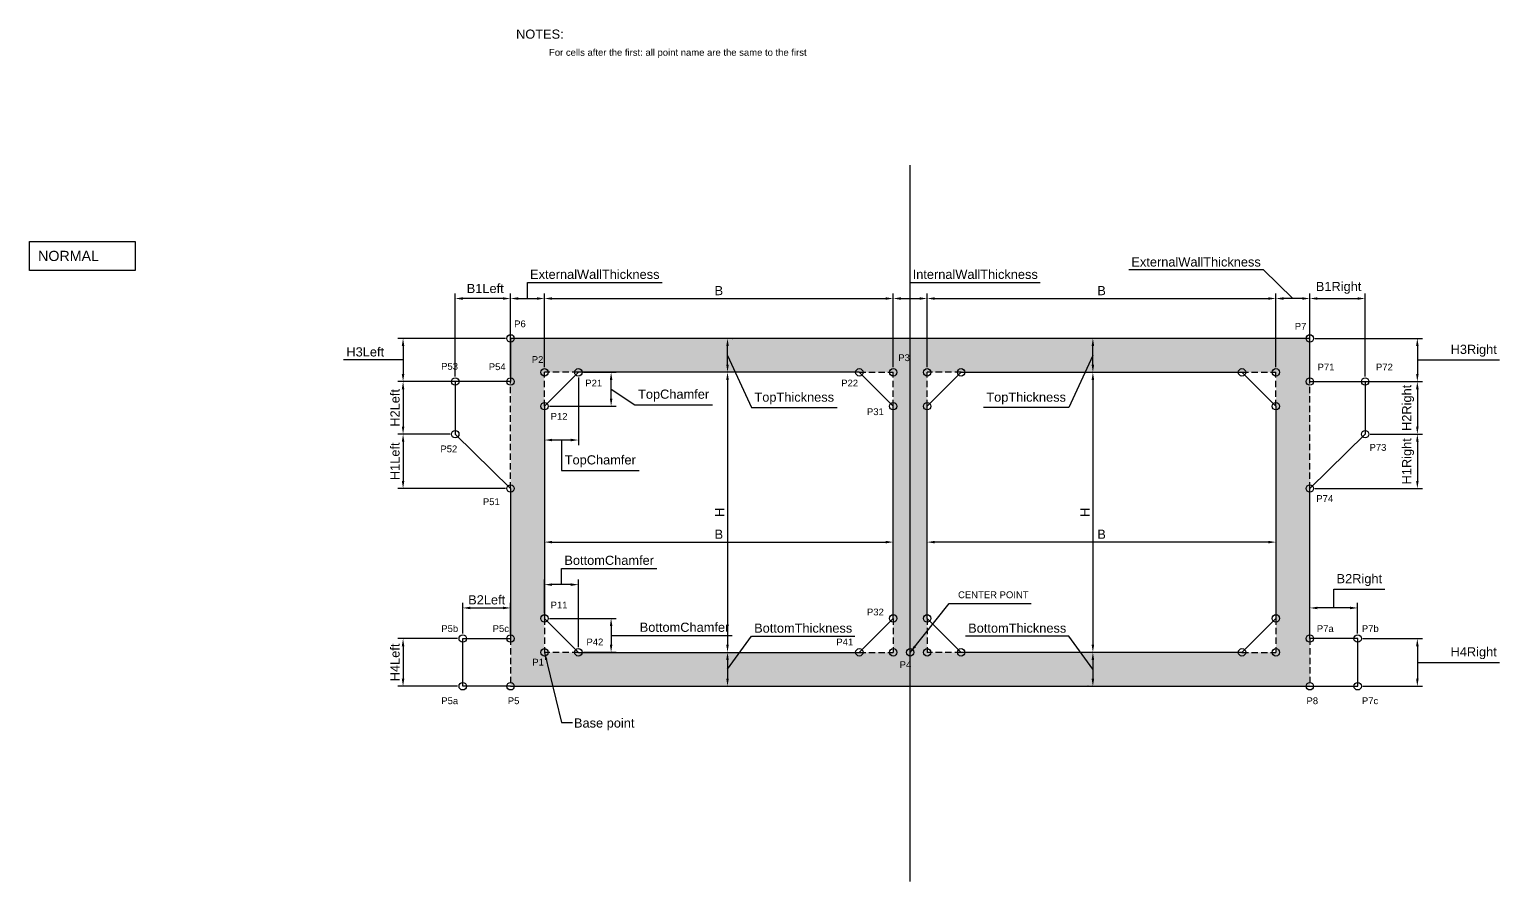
# Paper-space layout 'Layout1' of a CAD drawing. Header units: millimetres. Extents: x -993 to 8590, y -6923 to -202.
# Drawn here: x -993 to 3341, y -2714 to -202 of the extents above; entities that cross this region are included whole.
import ezdxf

# ---------------------------------------------------------------- set-up
doc = ezdxf.new("R2010")
doc.units = ezdxf.units.MM
doc.header["$LTSCALE"] = 150
doc.linetypes.add('HIDDEN2', pattern=[0.1875, 0.125, -0.0625])
doc.layers.get('DEFPOINTS').update_dxf_attribs({"color": 251})
for name, color, linetype in [('1', 1, 'Continuous'), ('2', 2, 'Continuous'), ('5', 5, 'Continuous'), ('6', 6, 'Continuous'), ('dim', 7, 'Continuous'), ('Hatch', 251, 'Continuous')]:
    doc.layers.add(name, color=color, linetype=linetype)
doc.styles.add('thuong', font='Vnarial.ttf')
doc.dimstyles.new('D15', dxfattribs={"dimscale": 15, "dimtxt": 1.8, "dimasz": 1.5, "dimexe": 1, "dimexo": 1, "dimgap": 0.65, "dimtad": 1, "dimtoh": 1, "dimdec": 4, "dimzin": 12, "dimdsep": 46, "dimtxsty": 'thuong', "dimcen": 0.5, "dimclrd": 251, "dimclre": 251, "dimclrt": 4, "dimaunit": 1, "dimadec": 0, "dimazin": 3, "dimtfac": 1, "dimtdec": 4, "dimtofl": 0, "dimtmove": 1, "dimatfit": 3, "dimfxl": 1, "dimtolj": 1, "dimtzin": 12, "dimarcsym": 2})

# ---------------------------------------------------------------- blocks, each defined once
blk = doc.blocks.new('*D18')
at = {"layer": 'DEFPOINTS', "color": 0}
for p in [(1064.7, -1212.9), (1064.7, -2038.1), (1064.7, -2038.1)]:
    blk.add_point(p, dxfattribs=at)
at = {"layer": 'dim', "color": 251, "lineweight": -2}
blk.add_line((1064.7, -1235.4), (1064.7, -2015.6), dxfattribs=at)
at = {"layer": 'dim', "color": 251}
for points in [[(1060.9, -1235.4), (1068.4, -1235.4), (1064.7, -1212.9)], [(1060.9, -2015.6), (1068.4, -2015.6), (1064.7, -2038.1)]]:
    blk.add_solid(points, dxfattribs=at)
at = {"layer": 'dim', "color": 4, "insert": (1041.4, -1625.5), "char_height": 27, "attachment_point": 5, "rotation": 90, "style": 'thuong'}
blk.add_mtext('\\A1;H', dxfattribs=at)
blk = doc.blocks.new('*D19')
at = {"layer": 'DEFPOINTS', "color": 0}
for p in [(525.1, -1713.3), (1553.2, -1713.3), (1553.2, -1713.3)]:
    blk.add_point(p, dxfattribs=at)
at = {"layer": 'dim', "color": 251, "lineweight": -2}
blk.add_line((547.6, -1713.3), (1530.7, -1713.3), dxfattribs=at)
at = {"layer": 'dim', "color": 251}
for points in [[(547.6, -1709.6), (547.6, -1717.1), (525.1, -1713.3)], [(1530.7, -1709.6), (1530.7, -1717.1), (1553.2, -1713.3)]]:
    blk.add_solid(points, dxfattribs=at)
at = {"layer": 'dim', "color": 4, "insert": (1039.1, -1690.1), "char_height": 27, "attachment_point": 5, "style": 'thuong'}
blk.add_mtext('\\A1;B', dxfattribs=at)
blk = doc.blocks.new('*D20')
at = {"layer": 'DEFPOINTS', "color": 0}
for p in [(425.1, -1112.9), (108.2, -1240.2), (425.1, -1240.2)]:
    blk.add_point(p, dxfattribs=at)
at = {"layer": 'dim', "color": 251, "lineweight": -2}
for p, q in [((410.1, -1112.9), (93.2, -1112.9)), ((108.2, -1135.4), (108.2, -1217.7)), ((60.4, -1176.6), (-67, -1176.6)), ((108.2, -1176.6), (60.4, -1176.6)), ((410.1, -1240.2), (93.2, -1240.2))]:
    blk.add_line(p, q, dxfattribs=at)
at = {"layer": 'dim', "color": 251}
for points in [[(104.4, -1135.4), (111.9, -1135.4), (108.2, -1112.9)], [(104.4, -1217.7), (111.9, -1217.7), (108.2, -1240.2)]]:
    blk.add_solid(points, dxfattribs=at)
at = {"layer": 'dim', "color": 4, "insert": (-3.3, -1152.9), "char_height": 27, "attachment_point": 5, "style": 'thuong'}
blk.add_mtext('\\A1;H3Left', dxfattribs=at)
blk = doc.blocks.new('*D21')
at = {"layer": 'DEFPOINTS', "color": 0}
for p in [(425.1, -1240.2), (108.2, -1395.2), (262, -1395.2)]:
    blk.add_point(p, dxfattribs=at)
at = {"layer": 'dim', "color": 251, "lineweight": -2}
for p, q in [((410.1, -1240.2), (93.2, -1240.2)), ((108.2, -1262.7), (108.2, -1372.7)), ((247, -1395.2), (93.2, -1395.2))]:
    blk.add_line(p, q, dxfattribs=at)
at = {"layer": 'dim', "color": 251}
for points in [[(104.4, -1262.7), (111.9, -1262.7), (108.2, -1240.2)], [(104.4, -1372.7), (111.9, -1372.7), (108.2, -1395.2)]]:
    blk.add_solid(points, dxfattribs=at)
at = {"layer": 'dim', "color": 4, "insert": (84.5, -1317.7), "char_height": 27, "attachment_point": 5, "rotation": 90, "style": 'thuong'}
blk.add_mtext('\\A1;H2Left', dxfattribs=at)
blk = doc.blocks.new('*D22')
at = {"layer": 'DEFPOINTS', "color": 0}
for p in [(262, -1395.2), (108.2, -1555.3), (425.1, -1555.3)]:
    blk.add_point(p, dxfattribs=at)
at = {"layer": 'dim', "color": 251, "lineweight": -2}
for p, q in [((247, -1395.2), (93.2, -1395.2)), ((108.2, -1417.7), (108.2, -1532.8)), ((410.1, -1555.3), (93.2, -1555.3))]:
    blk.add_line(p, q, dxfattribs=at)
at = {"layer": 'dim', "color": 251}
for points in [[(104.4, -1417.7), (111.9, -1417.7), (108.2, -1395.2)], [(104.4, -1532.8), (111.9, -1532.8), (108.2, -1555.3)]]:
    blk.add_solid(points, dxfattribs=at)
at = {"layer": 'dim', "color": 4, "insert": (84.5, -1475.2), "char_height": 27, "attachment_point": 5, "rotation": 90, "style": 'thuong'}
blk.add_mtext('\\A1;H1Left', dxfattribs=at)
blk = doc.blocks.new('*D23')
at = {"layer": 'DEFPOINTS', "color": 0}
for p in [(625.1, -1212.9), (525.1, -1312.9), (525.1, -1412.5)]:
    blk.add_point(p, dxfattribs=at)
at = {"layer": 'dim', "color": 251, "lineweight": -2}
for p, q in [((625.1, -1227.9), (625.1, -1427.5)), ((525.1, -1327.9), (525.1, -1427.5)), ((602.6, -1412.5), (547.6, -1412.5)), ((575.1, -1412.5), (575.1, -1502.3)), ((575.1, -1502.3), (803.8, -1502.3))]:
    blk.add_line(p, q, dxfattribs=at)
at = {"layer": 'dim', "color": 251}
for points in [[(547.6, -1408.7), (547.6, -1416.2), (525.1, -1412.5)], [(602.6, -1408.7), (602.6, -1416.2), (625.1, -1412.5)]]:
    blk.add_solid(points, dxfattribs=at)
at = {"layer": 'dim', "color": 4, "insert": (689.5, -1475), "char_height": 27, "attachment_point": 5, "style": 'thuong'}
blk.add_mtext('\\A1;TopChamfer', dxfattribs=at)
blk = doc.blocks.new('*D17')
at = {"layer": 'DEFPOINTS', "color": 0}
for p in [(625.1, -1212.9), (721.5, -1212.9), (525.1, -1312.9)]:
    blk.add_point(p, dxfattribs=at)
at = {"layer": 'dim', "color": 251, "lineweight": -2}
for p, q in [((640.1, -1212.9), (736.5, -1212.9)), ((721.5, -1290.4), (721.5, -1235.4)), ((721.5, -1262.9), (791.3, -1308.6)), ((540.1, -1312.9), (736.5, -1312.9)), ((791.3, -1308.6), (1020.1, -1308.6))]:
    blk.add_line(p, q, dxfattribs=at)
at = {"layer": 'dim', "color": 251}
for points in [[(717.8, -1235.4), (725.3, -1235.4), (721.5, -1212.9)], [(717.8, -1290.4), (725.3, -1290.4), (721.5, -1312.9)]]:
    blk.add_solid(points, dxfattribs=at)
at = {"layer": 'dim', "color": 4, "insert": (905.7, -1281.4), "char_height": 27, "attachment_point": 5, "style": 'thuong'}
blk.add_mtext('\\A1;TopChamfer', dxfattribs=at)
blk = doc.blocks.new('*D5')
at = {"layer": 'DEFPOINTS', "color": 0}
for p in [(2781.3, -1112.9), (2781.3, -1240.2), (3098.2, -1240.2)]:
    blk.add_point(p, dxfattribs=at)
at = {"layer": 'dim', "color": 251, "lineweight": -2}
for p, q in [((2796.3, -1112.9), (3113.2, -1112.9)), ((3098.2, -1135.4), (3098.2, -1217.7)), ((3098.2, -1176.6), (3188.2, -1176.6)), ((3188.2, -1176.6), (3340.7, -1176.6)), ((2796.3, -1240.2), (3113.2, -1240.2))]:
    blk.add_line(p, q, dxfattribs=at)
at = {"layer": 'dim', "color": 251}
for points in [[(3094.5, -1135.4), (3102, -1135.4), (3098.2, -1112.9)], [(3094.5, -1217.7), (3102, -1217.7), (3098.2, -1240.2)]]:
    blk.add_solid(points, dxfattribs=at)
at = {"layer": 'dim', "color": 4, "insert": (3264.4, -1149.3), "char_height": 27, "attachment_point": 5, "style": 'thuong'}
blk.add_mtext('\\A1;H3Right', dxfattribs=at)
blk = doc.blocks.new('*D6')
at = {"layer": 'DEFPOINTS', "color": 0}
for p in [(2781.3, -1240.2), (2944.4, -1395.2), (3098.2, -1395.2)]:
    blk.add_point(p, dxfattribs=at)
at = {"layer": 'dim', "color": 251, "lineweight": -2}
for p, q in [((2796.3, -1240.2), (3113.2, -1240.2)), ((3098.2, -1262.7), (3098.2, -1372.7)), ((2959.4, -1395.2), (3113.2, -1395.2))]:
    blk.add_line(p, q, dxfattribs=at)
at = {"layer": 'dim', "color": 251}
for points in [[(3094.5, -1262.7), (3102, -1262.7), (3098.2, -1240.2)], [(3094.5, -1372.7), (3102, -1372.7), (3098.2, -1395.2)]]:
    blk.add_solid(points, dxfattribs=at)
at = {"layer": 'dim', "color": 4, "insert": (3070.9, -1317.7), "char_height": 27, "attachment_point": 5, "rotation": 90, "style": 'thuong'}
blk.add_mtext('\\A1;H2Right', dxfattribs=at)
blk = doc.blocks.new('*D7')
at = {"layer": 'DEFPOINTS', "color": 0}
for p in [(2944.4, -1395.2), (2781.3, -1555.3), (3098.2, -1555.3)]:
    blk.add_point(p, dxfattribs=at)
at = {"layer": 'dim', "color": 251, "lineweight": -2}
for p, q in [((2959.4, -1395.2), (3113.2, -1395.2)), ((3098.2, -1417.7), (3098.2, -1532.8)), ((2796.3, -1555.3), (3113.2, -1555.3))]:
    blk.add_line(p, q, dxfattribs=at)
at = {"layer": 'dim', "color": 251}
for points in [[(3094.5, -1417.7), (3102, -1417.7), (3098.2, -1395.2)], [(3094.5, -1532.8), (3102, -1532.8), (3098.2, -1555.3)]]:
    blk.add_solid(points, dxfattribs=at)
at = {"layer": 'dim', "color": 4, "insert": (3070.9, -1475.2), "char_height": 27, "attachment_point": 5, "rotation": 90, "style": 'thuong'}
blk.add_mtext('\\A1;H1Right', dxfattribs=at)
blk = doc.blocks.new('*D8')
at = {"layer": 'DEFPOINTS', "color": 0}
for p in [(525.1, -1838.6), (525.1, -1938.1), (625.1, -2038.1)]:
    blk.add_point(p, dxfattribs=at)
at = {"layer": 'dim', "color": 251, "lineweight": -2}
for p, q in [((575.1, -1838.6), (575.1, -1790.8)), ((575.1, -1790.8), (856.5, -1790.8)), ((525.1, -1923.1), (525.1, -1823.6)), ((602.6, -1838.6), (547.6, -1838.6)), ((625.1, -2023.1), (625.1, -1823.6))]:
    blk.add_line(p, q, dxfattribs=at)
at = {"layer": 'dim', "color": 251}
for points in [[(547.6, -1834.9), (547.6, -1842.4), (525.1, -1838.6)], [(602.6, -1834.9), (602.6, -1842.4), (625.1, -1838.6)]]:
    blk.add_solid(points, dxfattribs=at)
at = {"layer": 'dim', "color": 4, "insert": (715.8, -1767.1), "char_height": 27, "attachment_point": 5, "style": 'thuong'}
blk.add_mtext('\\A1;BottomChamfer', dxfattribs=at)
blk = doc.blocks.new('*D9')
at = {"layer": 'DEFPOINTS', "color": 0}
for p in [(525.1, -1938.1), (625.1, -2038.1), (721.5, -2038.1)]:
    blk.add_point(p, dxfattribs=at)
at = {"layer": 'dim', "color": 251, "lineweight": -2}
for p, q in [((540.1, -1938.1), (736.5, -1938.1)), ((721.5, -1960.6), (721.5, -2015.6)), ((721.5, -1988.1), (797.2, -1988.1)), ((797.2, -1988.1), (1078.6, -1988.1)), ((640.1, -2038.1), (736.5, -2038.1))]:
    blk.add_line(p, q, dxfattribs=at)
at = {"layer": 'dim', "color": 251}
for points in [[(717.8, -1960.6), (725.3, -1960.6), (721.5, -1938.1)], [(717.8, -2015.6), (725.3, -2015.6), (721.5, -2038.1)]]:
    blk.add_solid(points, dxfattribs=at)
at = {"layer": 'dim', "color": 4, "insert": (937.9, -1964.4), "char_height": 27, "attachment_point": 5, "style": 'thuong'}
blk.add_mtext('\\A1;BottomChamfer', dxfattribs=at)
blk = doc.blocks.new('*D10')
at = {"layer": 'DEFPOINTS', "color": 0}
for p in [(284, -1997.6), (108.2, -2138.1), (284, -2138.1)]:
    blk.add_point(p, dxfattribs=at)
at = {"layer": 'dim', "color": 251, "lineweight": -2}
for p, q in [((269, -1997.6), (93.2, -1997.6)), ((108.2, -2020.1), (108.2, -2115.6)), ((269, -2138.1), (93.2, -2138.1))]:
    blk.add_line(p, q, dxfattribs=at)
at = {"layer": 'dim', "color": 251}
for points in [[(104.4, -2020.1), (111.9, -2020.1), (108.2, -1997.6)], [(104.4, -2115.6), (111.9, -2115.6), (108.2, -2138.1)]]:
    blk.add_solid(points, dxfattribs=at)
at = {"layer": 'dim', "color": 4, "insert": (84.5, -2067.9), "char_height": 27, "attachment_point": 5, "rotation": 90, "style": 'thuong'}
blk.add_mtext('\\A1;H4Left', dxfattribs=at)
blk = doc.blocks.new('*D1')
at = {"layer": 'DEFPOINTS', "color": 0}
for p in [(1653.2, -1713.3), (1653.2, -1713.3), (2681.3, -1713.3)]:
    blk.add_point(p, dxfattribs=at)
at = {"layer": 'dim', "color": 251, "lineweight": -2}
blk.add_line((2658.8, -1713.3), (1675.7, -1713.3), dxfattribs=at)
at = {"layer": 'dim', "color": 251}
for points in [[(1675.7, -1709.6), (1675.7, -1717.1), (1653.2, -1713.3)], [(2658.8, -1709.6), (2658.8, -1717.1), (2681.3, -1713.3)]]:
    blk.add_solid(points, dxfattribs=at)
at = {"layer": 'dim', "color": 4, "insert": (2167.3, -1690.1), "char_height": 27, "attachment_point": 5, "style": 'thuong'}
blk.add_mtext('\\A1;B', dxfattribs=at)
blk = doc.blocks.new('*D11')
at = {"layer": 'DEFPOINTS', "color": 0}
for p in [(425.1, -1907.3), (284, -1997.6), (425.1, -1997.6)]:
    blk.add_point(p, dxfattribs=at)
at = {"layer": 'dim', "color": 251, "lineweight": -2}
for p, q in [((284, -1982.6), (284, -1892.3)), ((425.1, -1982.6), (425.1, -1892.3)), ((306.5, -1907.3), (402.6, -1907.3))]:
    blk.add_line(p, q, dxfattribs=at)
at = {"layer": 'dim', "color": 251}
for points in [[(306.5, -1903.6), (306.5, -1911.1), (284, -1907.3)], [(402.6, -1903.6), (402.6, -1911.1), (425.1, -1907.3)]]:
    blk.add_solid(points, dxfattribs=at)
at = {"layer": 'dim', "color": 4, "insert": (354.6, -1883.6), "char_height": 27, "attachment_point": 5, "style": 'thuong'}
blk.add_mtext('\\A1;B2Left', dxfattribs=at)
blk = doc.blocks.new('*D12')
at = {"layer": 'DEFPOINTS', "color": 0}
for p in [(262, -995.5), (262, -1240.2), (425.1, -1240.2)]:
    blk.add_point(p, dxfattribs=at)
at = {"layer": 'dim', "color": 251, "lineweight": -2}
for p, q in [((262, -1225.2), (262, -980.5)), ((402.6, -995.5), (284.5, -995.5)), ((425.1, -1225.2), (425.1, -980.5))]:
    blk.add_line(p, q, dxfattribs=at)
at = {"layer": 'dim', "color": 251}
for points in [[(284.5, -991.7), (284.5, -999.2), (262, -995.5)], [(402.6, -991.7), (402.6, -999.2), (425.1, -995.5)]]:
    blk.add_solid(points, dxfattribs=at)
at = {"layer": 'dim', "color": 4, "insert": (350.4, -966), "char_height": 27, "attachment_point": 5, "style": 'thuong'}
blk.add_mtext('\\A1;B1Left', dxfattribs=at)
blk = doc.blocks.new('*D2')
at = {"layer": 'DEFPOINTS', "color": 0}
for p in [(2781.3, -1907.3), (2781.3, -1997.6), (2922.3, -1997.6)]:
    blk.add_point(p, dxfattribs=at)
at = {"layer": 'dim', "color": 251, "lineweight": -2}
for p, q in [((2851.8, -1907.3), (2851.8, -1852.4)), ((2851.8, -1852.4), (3002.5, -1852.4)), ((2781.3, -1982.6), (2781.3, -1892.3)), ((2922.3, -1982.6), (2922.3, -1892.3)), ((2899.8, -1907.3), (2803.8, -1907.3))]:
    blk.add_line(p, q, dxfattribs=at)
at = {"layer": 'dim', "color": 251}
for points in [[(2803.8, -1903.6), (2803.8, -1911.1), (2781.3, -1907.3)], [(2899.8, -1903.6), (2899.8, -1911.1), (2922.3, -1907.3)]]:
    blk.add_solid(points, dxfattribs=at)
at = {"layer": 'dim', "color": 4, "insert": (2927.2, -1825.1), "char_height": 27, "attachment_point": 5, "style": 'thuong'}
blk.add_mtext('\\A1;B2Right', dxfattribs=at)
blk = doc.blocks.new('*D3')
at = {"layer": 'DEFPOINTS', "color": 0}
for p in [(2944.4, -995.5), (2781.3, -1240.2), (2944.4, -1240.2)]:
    blk.add_point(p, dxfattribs=at)
at = {"layer": 'dim', "color": 251, "lineweight": -2}
for p, q in [((2781.3, -1225.2), (2781.3, -980.5)), ((2803.8, -995.5), (2921.9, -995.5)), ((2944.4, -1225.2), (2944.4, -980.5))]:
    blk.add_line(p, q, dxfattribs=at)
at = {"layer": 'dim', "color": 251}
for points in [[(2803.8, -991.7), (2803.8, -999.2), (2781.3, -995.5)], [(2921.9, -991.7), (2921.9, -999.2), (2944.4, -995.5)]]:
    blk.add_solid(points, dxfattribs=at)
at = {"layer": 'dim', "color": 4, "insert": (2866.1, -964), "char_height": 27, "attachment_point": 5, "style": 'thuong'}
blk.add_mtext('\\A1;B1Right', dxfattribs=at)
blk = doc.blocks.new('*D13')
at = {"layer": 'DEFPOINTS', "color": 0}
for p in [(525.1, -995.5), (525.1, -1212.9), (425.1, -1240.2)]:
    blk.add_point(p, dxfattribs=at)
at = {"layer": 'dim', "color": 251, "lineweight": -2}
for p, q in [((475.1, -995.5), (475.1, -948)), ((475.1, -948), (871.7, -948)), ((425.1, -1225.2), (425.1, -980.5)), ((447.6, -995.5), (502.6, -995.5)), ((525.1, -1197.9), (525.1, -980.5))]:
    blk.add_line(p, q, dxfattribs=at)
at = {"layer": 'dim', "color": 251}
for points in [[(447.6, -991.7), (447.6, -999.2), (425.1, -995.5)], [(502.6, -991.7), (502.6, -999.2), (525.1, -995.5)]]:
    blk.add_solid(points, dxfattribs=at)
at = {"layer": 'dim', "color": 4, "insert": (673.4, -924.4), "char_height": 27, "attachment_point": 5, "style": 'thuong'}
blk.add_mtext('\\A1;ExternalWallThickness', dxfattribs=at)
blk = doc.blocks.new('*D14')
at = {"layer": 'DEFPOINTS', "color": 0}
for p in [(1553.2, -995.5), (525.1, -1212.9), (1553.2, -1212.9)]:
    blk.add_point(p, dxfattribs=at)
at = {"layer": 'dim', "color": 251, "lineweight": -2}
for p, q in [((525.1, -1197.9), (525.1, -980.5)), ((547.6, -995.5), (1530.7, -995.5)), ((1553.2, -1197.9), (1553.2, -980.5))]:
    blk.add_line(p, q, dxfattribs=at)
at = {"layer": 'dim', "color": 251}
for points in [[(547.6, -991.7), (547.6, -999.2), (525.1, -995.5)], [(1530.7, -991.7), (1530.7, -999.2), (1553.2, -995.5)]]:
    blk.add_solid(points, dxfattribs=at)
at = {"layer": 'dim', "color": 4, "insert": (1039.1, -972.2), "char_height": 27, "attachment_point": 5, "style": 'thuong'}
blk.add_mtext('\\A1;B', dxfattribs=at)
blk = doc.blocks.new('*D15')
at = {"layer": 'DEFPOINTS', "color": 0}
for p in [(1653.2, -995.5), (1553.2, -1212.9), (1653.2, -1212.9)]:
    blk.add_point(p, dxfattribs=at)
at = {"layer": 'dim', "color": 251, "lineweight": -2}
for p, q in [((1603.2, -995.5), (1603.2, -948)), ((1603.2, -948), (1986.7, -948)), ((1553.2, -1197.9), (1553.2, -980.5)), ((1575.7, -995.5), (1630.7, -995.5)), ((1653.2, -1197.9), (1653.2, -980.5))]:
    blk.add_line(p, q, dxfattribs=at)
at = {"layer": 'dim', "color": 251}
for points in [[(1575.7, -991.7), (1575.7, -999.2), (1553.2, -995.5)], [(1630.7, -991.7), (1630.7, -999.2), (1653.2, -995.5)]]:
    blk.add_solid(points, dxfattribs=at)
at = {"layer": 'dim', "color": 4, "insert": (1794.9, -924.4), "char_height": 27, "attachment_point": 5, "style": 'thuong'}
blk.add_mtext('\\A1;InternalWallThickness', dxfattribs=at)
blk = doc.blocks.new('*D16')
at = {"layer": 'DEFPOINTS', "color": 0}
for p in [(2681.3, -995.5), (1653.2, -1212.9), (2681.3, -1212.9)]:
    blk.add_point(p, dxfattribs=at)
at = {"layer": 'dim', "color": 251, "lineweight": -2}
for p, q in [((1653.2, -1197.9), (1653.2, -980.5)), ((1675.7, -995.5), (2658.8, -995.5)), ((2681.3, -1197.9), (2681.3, -980.5))]:
    blk.add_line(p, q, dxfattribs=at)
at = {"layer": 'dim', "color": 251}
for points in [[(1675.7, -991.7), (1675.7, -999.2), (1653.2, -995.5)], [(2658.8, -991.7), (2658.8, -999.2), (2681.3, -995.5)]]:
    blk.add_solid(points, dxfattribs=at)
at = {"layer": 'dim', "color": 4, "insert": (2167.3, -972.2), "char_height": 27, "attachment_point": 5, "style": 'thuong'}
blk.add_mtext('\\A1;B', dxfattribs=at)
blk = doc.blocks.new('*D4')
at = {"layer": 'DEFPOINTS', "color": 0}
for p in [(2681.3, -995.5), (2681.3, -1212.9), (2781.3, -1240.2)]:
    blk.add_point(p, dxfattribs=at)
at = {"layer": 'dim', "color": 251, "lineweight": -2}
for p, q in [((2644.3, -911.4), (2247.7, -911.4)), ((2731.3, -995.5), (2644.3, -911.4)), ((2681.3, -1197.9), (2681.3, -980.5)), ((2758.8, -995.5), (2703.8, -995.5)), ((2781.3, -1225.2), (2781.3, -980.5))]:
    blk.add_line(p, q, dxfattribs=at)
at = {"layer": 'dim', "color": 251}
for points in [[(2703.8, -991.7), (2703.8, -999.2), (2681.3, -995.5)], [(2758.8, -991.7), (2758.8, -999.2), (2781.3, -995.5)]]:
    blk.add_solid(points, dxfattribs=at)
at = {"layer": 'dim', "color": 4, "insert": (2446, -887.9), "char_height": 27, "attachment_point": 5, "style": 'thuong'}
blk.add_mtext('\\A1;ExternalWallThickness', dxfattribs=at)
blk = doc.blocks.new('*D24')
at = {"layer": 'DEFPOINTS', "color": 0}
for p in [(2922.3, -1997.6), (2922.3, -2138.1), (3098.2, -2138.1)]:
    blk.add_point(p, dxfattribs=at)
at = {"layer": 'dim', "color": 251, "lineweight": -2}
for p, q in [((2937.3, -1997.6), (3113.2, -1997.6)), ((3098.2, -2020.1), (3098.2, -2115.6)), ((3098.2, -2067.9), (3188, -2067.9)), ((3188, -2067.9), (3340.5, -2067.9)), ((2937.3, -2138.1), (3113.2, -2138.1))]:
    blk.add_line(p, q, dxfattribs=at)
at = {"layer": 'dim', "color": 251}
for points in [[(3094.5, -2020.1), (3102, -2020.1), (3098.2, -1997.6)], [(3094.5, -2115.6), (3102, -2115.6), (3098.2, -2138.1)]]:
    blk.add_solid(points, dxfattribs=at)
at = {"layer": 'dim', "color": 4, "insert": (3264.2, -2040.7), "char_height": 27, "attachment_point": 5, "style": 'thuong'}
blk.add_mtext('\\A1;H4Right', dxfattribs=at)
blk = doc.blocks.new('*D25')
at = {"layer": '2', "color": 251, "lineweight": -2}
for p, q in [((1064.7, -2088.1), (1135.4, -1990.5)), ((1135.4, -1990.5), (1440, -1990.5)), ((1064.7, -2060.6), (1064.7, -2115.6)), ((1078.7, -2138.1), (1079.7, -2138.1))]:
    blk.add_line(p, q, dxfattribs=at)
at = {"layer": '2', "color": 251}
for points in [[(1060.9, -2060.6), (1068.4, -2060.6), (1064.7, -2038.1)], [(1060.9, -2115.6), (1068.4, -2115.6), (1064.7, -2138.1)]]:
    blk.add_solid(points, dxfattribs=at)
at = {"layer": 'DEFPOINTS', "color": 0}
for p in [(1064.7, -2038.1), (1063.7, -2138.1), (1064.7, -2138.1)]:
    blk.add_point(p, dxfattribs=at)
at = {"layer": '2', "color": 4, "insert": (1287.7, -1966.9), "char_height": 27, "attachment_point": 5, "style": 'thuong'}
blk.add_mtext('\\A1;BottomThickness', dxfattribs=at)
blk = doc.blocks.new('*D26')
at = {"layer": '2', "color": 251, "lineweight": -2}
for p, q in [((1078.7, -1112.9), (1079.7, -1112.9)), ((1064.7, -1190.4), (1064.7, -1135.4)), ((1064.7, -1162.9), (1135.4, -1317.1)), ((1135.4, -1317.1), (1387.4, -1317.1))]:
    blk.add_line(p, q, dxfattribs=at)
at = {"layer": '2', "color": 251}
for points in [[(1060.9, -1135.4), (1068.4, -1135.4), (1064.7, -1112.9)], [(1060.9, -1190.4), (1068.4, -1190.4), (1064.7, -1212.9)]]:
    blk.add_solid(points, dxfattribs=at)
at = {"layer": 'DEFPOINTS', "color": 0}
for p in [(1063.7, -1112.9), (1064.7, -1112.9), (1064.7, -1212.9)]:
    blk.add_point(p, dxfattribs=at)
at = {"layer": '2', "color": 4, "insert": (1261.4, -1290.1), "char_height": 27, "attachment_point": 5, "style": 'thuong'}
blk.add_mtext('\\A1;TopThickness', dxfattribs=at)
blk = doc.blocks.new('*D28')
at = {"layer": 'DEFPOINTS', "color": 0}
for p in [(2141.7, -1212.9), (2141.7, -2038.1), (2141.7, -2038.1)]:
    blk.add_point(p, dxfattribs=at)
at = {"layer": 'dim', "color": 251, "lineweight": -2}
blk.add_line((2141.7, -1235.4), (2141.7, -2015.6), dxfattribs=at)
at = {"layer": 'dim', "color": 251}
for points in [[(2138, -1235.4), (2145.5, -1235.4), (2141.7, -1212.9)], [(2138, -2015.6), (2145.5, -2015.6), (2141.7, -2038.1)]]:
    blk.add_solid(points, dxfattribs=at)
at = {"layer": 'dim', "color": 4, "insert": (2118.5, -1625.5), "char_height": 27, "attachment_point": 5, "rotation": 90, "style": 'thuong'}
blk.add_mtext('\\A1;H', dxfattribs=at)
blk = doc.blocks.new('*D29')
at = {"layer": '2', "color": 251, "lineweight": -2}
for p, q in [((2071, -1990.5), (1766.4, -1990.5)), ((2141.7, -2088.1), (2071, -1990.5)), ((2141.7, -2060.6), (2141.7, -2115.6)), ((2127.7, -2138.1), (2126.7, -2138.1))]:
    blk.add_line(p, q, dxfattribs=at)
at = {"layer": '2', "color": 251}
for points in [[(2138, -2060.6), (2145.5, -2060.6), (2141.7, -2038.1)], [(2138, -2115.6), (2145.5, -2115.6), (2141.7, -2138.1)]]:
    blk.add_solid(points, dxfattribs=at)
at = {"layer": 'DEFPOINTS', "color": 0}
for p in [(2141.7, -2038.1), (2141.7, -2138.1), (2142.7, -2138.1)]:
    blk.add_point(p, dxfattribs=at)
at = {"layer": '2', "color": 4, "insert": (1918.7, -1966.9), "char_height": 27, "attachment_point": 5, "style": 'thuong'}
blk.add_mtext('\\A1;BottomThickness', dxfattribs=at)
blk = doc.blocks.new('*D27')
at = {"layer": '2', "color": 251, "lineweight": -2}
for p, q in [((2127.7, -1112.9), (2126.7, -1112.9)), ((2141.7, -1162.9), (2071, -1317.1)), ((2141.7, -1190.4), (2141.7, -1135.4)), ((2071, -1317.1), (1819, -1317.1))]:
    blk.add_line(p, q, dxfattribs=at)
at = {"layer": '2', "color": 251}
for points in [[(2138, -1135.4), (2145.5, -1135.4), (2141.7, -1112.9)], [(2138, -1190.4), (2145.5, -1190.4), (2141.7, -1212.9)]]:
    blk.add_solid(points, dxfattribs=at)
at = {"layer": 'DEFPOINTS', "color": 0}
for p in [(2141.7, -1112.9), (2142.7, -1112.9), (2141.7, -1212.9)]:
    blk.add_point(p, dxfattribs=at)
at = {"layer": '2', "color": 4, "insert": (1945, -1290.1), "char_height": 27, "attachment_point": 5, "style": 'thuong'}
blk.add_mtext('\\A1;TopThickness', dxfattribs=at)

psp = doc.layouts.get("Layout1")

# ---------------------------------------------------------------- hatches: boundary and pattern name
at = {"layer": 'Hatch'}
h = psp.add_hatch(dxfattribs=at)
h.set_pattern_fill('DOTS', color=256, scale=10, angle=45, style=0)
h.set_pattern_definition([(45, (0, -2030.095), (-5.61266, 16.83798), [0, -15.875])])
h.paths.add_polyline_path([(425.08545, -1112.94605), (425.08545, -1240.19956), (425.08545, -1555.27759), (425.08545, -1997.60914), (425.08545, -2138.14075), (2781.30497, -2138.14075), (2781.30497, -1997.60914), (2781.30497, -1555.27759), (2781.30497, -1240.19956), (2781.30497, -1112.94605)])
h.paths.add_polyline_path([(625.08545, -1212.94605), (1453.15552, -1212.94605), (1553.15552, -1212.94605), (1553.15552, -1312.94605), (1553.15552, -1938.14075), (1553.15552, -2038.14075), (1453.15552, -2038.14075), (625.08545, -2038.14075), (525.08545, -2038.14075), (525.08545, -1938.14075), (525.08545, -1312.94605), (525.08545, -1212.94605)], flags=16)
h.paths.add_polyline_path([(1653.2349, -1212.94605), (1753.2349, -1212.94605), (2581.30497, -1212.94605), (2681.30497, -1212.94605), (2681.30497, -1312.94605), (2681.30497, -1938.14075), (2681.30497, -2038.14075), (2581.30497, -2038.14075), (1753.2349, -2038.14075), (1653.2349, -2038.14075), (1653.2349, -1938.14075), (1653.2349, -1312.94605)], flags=16)

# ---------------------------------------------------------------- linework, layer by layer
for p, q in [((2781.30497, -1112.94605), (425.08545, -1112.94605)), ((425.08545, -1112.94605), (425.08545, -1240.19956)), ((2781.30497, -1240.19956), (2781.30497, -1112.94605)), ((525.08545, -1312.94605), (625.08545, -1212.94605)), ((1453.15552, -1212.94605), (625.08545, -1212.94605)), ((1453.15552, -1212.94605), (1553.15552, -1312.94605)), ((1753.2349, -1212.94605), (1653.2349, -1312.94605)), ((1753.2349, -1212.94605), (2581.30497, -1212.94605)), ((2681.30497, -1312.94605), (2581.30497, -1212.94605)), ((425.08545, -1240.19956), (262.04035, -1240.19956)), ((262.04035, -1240.19956), (262.04035, -1395.20277)), ((2781.30497, -1240.19956), (2944.35007, -1240.19956)), ((2944.35007, -1240.19956), (2944.35007, -1395.20277)), ((525.08545, -1312.94605), (525.08545, -1938.14075)), ((1553.15552, -1938.14075), (1553.15552, -1312.94605)), ((1653.2349, -1938.14075), (1653.2349, -1312.94605)), ((2681.30497, -1312.94605), (2681.30497, -1938.14075)), ((262.04035, -1395.20277), (425.08545, -1555.27759)), ((2944.35007, -1395.20277), (2781.30497, -1555.27759)), ((425.08545, -1555.27759), (425.08545, -1997.60914)), ((2781.30497, -1997.60914), (2781.30497, -1555.27759)), ((625.08545, -2038.14075), (525.08545, -1938.14075)), ((1453.15552, -2038.14075), (1553.15552, -1938.14075)), ((1753.2349, -2038.14075), (1653.2349, -1938.14075)), ((2581.30497, -2038.14075), (2681.30497, -1938.14075)), ((625.08545, -2038.14075), (1453.15552, -2038.14075)), ((2581.30497, -2038.14075), (1753.2349, -2038.14075)), ((425.08545, -2138.14075), (2781.30497, -2138.14075))]:
    psp.add_line(p, q)
for points in [[(425.08545, -2138.14075), (284.04347, -2138.14075), (284.04347, -1997.60914), (425.08545, -1997.60914)], [(2781.30497, -2138.14075), (2922.34695, -2138.14075), (2922.34695, -1997.60914), (2781.30497, -1997.60914)]]:
    psp.add_lwpolyline(points)
at = {"layer": '1', "color": 1, "linetype": 'HIDDEN2'}
for p, q in [((525.08545, -1312.94605), (525.08545, -1212.94605)), ((625.08545, -1212.94605), (525.08545, -1212.94605)), ((1453.15552, -1212.94605), (1553.15552, -1212.94605)), ((1553.15552, -1312.94605), (1553.15552, -1212.94605)), ((1653.2349, -1312.94605), (1653.2349, -1212.94605)), ((1753.2349, -1212.94605), (1653.2349, -1212.94605)), ((2581.30497, -1212.94605), (2681.30497, -1212.94605)), ((2681.30497, -1312.94605), (2681.30497, -1212.94605)), ((425.08545, -1555.27759), (425.08545, -1240.19956)), ((2781.30497, -1555.27759), (2781.30497, -1240.19956)), ((525.08545, -1938.14075), (525.08545, -2038.14075)), ((1553.15552, -1938.14075), (1553.15552, -2038.14075)), ((1653.2349, -1938.14075), (1653.2349, -2038.14075)), ((2681.30497, -1938.14075), (2681.30497, -2038.14075)), ((425.08545, -1997.60914), (425.08545, -2138.14075)), ((2781.30497, -1997.60914), (2781.30497, -2138.14075)), ((625.08545, -2038.14075), (525.08545, -2038.14075)), ((1453.15552, -2038.14075), (1553.15552, -2038.14075)), ((1753.2349, -2038.14075), (1653.2349, -2038.14075)), ((2581.30497, -2038.14075), (2681.30497, -2038.14075))]:
    psp.add_line(p, q, dxfattribs=at)
at = {"layer": '2'}
psp.add_lwpolyline([(-993.3645, -827.50472), (-681.13664, -827.50472), (-681.13664, -912.56623), (-993.3645, -912.56623)], close=True, dxfattribs=at)
at = {"layer": '5', "color": 5}
psp.add_line((1603.19521, -2713.70163), (1603.19521, -602.72729), dxfattribs=at)
at = {"layer": '6', "color": 6}
for centre in [(425.08545, -1112.94605), (2781.30497, -1112.94605), (525.08545, -1212.94605), (625.08545, -1212.94605), (1453.15552, -1212.94605), (1553.15552, -1212.94605), (1653.2349, -1212.94605), (1753.2349, -1212.94605), (2581.30497, -1212.94605), (2681.30497, -1212.94605), (262.04035, -1240.19956), (425.08545, -1240.19956), (2781.30497, -1240.19956), (2944.35007, -1240.19956), (525.08545, -1312.94605), (1553.15552, -1312.94605), (1653.2349, -1312.94605), (2681.30497, -1312.94605), (262.04035, -1395.20277), (2944.35007, -1395.20277), (425.08545, -1555.27759), (2781.30497, -1555.27759), (525.08545, -1938.14075), (1553.15552, -1938.14075), (1653.2349, -1938.14075), (2681.30497, -1938.14075), (284.04347, -1997.60914), (425.08545, -1997.60914), (2781.30497, -1997.60914), (2922.34695, -1997.60914), (525.08545, -2038.14075), (625.08545, -2038.14075), (1453.15552, -2038.14075), (1553.15552, -2038.14075), (1603.19521, -2038.14075), (1653.2349, -2038.14075), (1753.2349, -2038.14075), (2581.30497, -2038.14075), (2681.30497, -2038.14075), (284.04347, -2138.14075), (425.08545, -2138.14075), (2781.30497, -2138.14075), (2922.34695, -2138.14075)]:
    psp.add_circle(centre, 10.91244, dxfattribs=at)

# ---------------------------------------------------------------- texts
at = {"color": 4, "style": 'thuong'}
psp.add_text('Base point', height=27, dxfattribs=at).set_placement((612.00456, -2259.86733))
at = {"layer": '1', "color": 1, "style": 'thuong'}
for s, height, p in [('NOTES:', 27, (441.28331, -229.85607)), ('CENTER POINT', 20, (1744.23046, -1878.53224))]:
    psp.add_text(s, height=height, dxfattribs=at).set_placement(p)
at = {"layer": '2', "color": 2, "style": 'thuong'}
for s, height, p in [('For cells after the first: all point name are the same to the first', 20, (538.54396, -280.22334)), ('NORMAL', 30, (-967.65644, -884.94339)), ('P21', 20, (645.4929, -1254.6881)), ('P22', 20, (1399.84005, -1254.6881)), ('P12', 20, (543.2738, -1352.85093)), ('P31', 20, (1475.7724, -1339.09552)), ('P11', 20, (543.2738, -1908.75721)), ('P32', 20, (1475.7724, -1929.24214)), ('P42', 20, (648.83694, -2017.54042)), ('P41', 20, (1385.53427, -2017.54042)), ('P1', 20, (489.2832, -2077.04229))]:
    psp.add_text(s, height=height, dxfattribs=at).set_placement(p)
at = {"layer": '2', "style": 'thuong'}
for s, p in [('P6', (435.68471, -1080.12042)), ('P7', (2736.83224, -1087.54385)), ('P2', (487.5075, -1185.20463)), ('P3', (1568.11795, -1179.89949)), ('P53', (220.33756, -1205.47712)), ('P54', (360.81355, -1206.5014)), ('P71', (2804.12928, -1207.52156)), ('P72', (2976.32479, -1207.52156)), ('P52', (218.30113, -1448.58535)), ('P73', (2957.23679, -1444.39037)), ('P51', (343.5629, -1604.27438)), ('P74', (2800.48156, -1594.90772)), ('P5b', (220.86431, -1978.19566)), ('P5c', (372.36755, -1978.19566)), ('P7a', (2801.91158, -1978.19566)), ('P7b', (2934.6257, -1978.19566)), ('P4', (1572.16009, -2084.47809)), ('P5a', (220.86431, -2190.86531)), ('P5', (416.91063, -2190.86531)), ('P8', (2771.47866, -2190.86531)), ('P7c', (2934.83034, -2190.86531))]:
    psp.add_text(s, height=20, dxfattribs=at).set_placement(p)

# ---------------------------------------------------------------- dimensions: what is measured, and where the dimension line sits
at = {"layer": '2'}
for base, p1, p2, angle, text, picture, middle in [((1064.66696, -1112.94605), (1064.66696, -1212.94605), (1063.70715, -1112.94605), 270, 'TopThickness', '*D26', (1145.18647, -1317.06269)), ((2141.72346, -1112.94605), (2141.72346, -1212.94605), (2142.68326, -1112.94605), 270, 'TopThickness', '*D27', (2061.20394, -1317.06269)), ((1064.66696, -2138.14075), (1064.66696, -2038.14075), (1063.70715, -2138.14075), 90, 'BottomThickness', '*D25', (1145.18647, -1990.46027)), ((2141.72346, -2138.14075), (2141.72346, -2038.14075), (2142.68326, -2138.14075), 90, 'BottomThickness', '*D29', (2061.20394, -1990.46027))]:
    dim = psp.add_linear_dim(base=base, p1=p1, p2=p2, angle=angle, text=text, dimstyle='D15', dxfattribs=at)
    dim.commit()
    dim.dimension.update_dxf_attribs({"geometry": picture, "text_midpoint": middle, "dimtype": 160})
at = {"layer": 'dim'}
for base, p1, p2, text, picture, middle in [((525.08545, -995.47343), (425.08545, -1240.19956), (525.08545, -1212.94605), 'ExternalWallThickness', '*D13', (484.83545, -924.43676)), ((1653.2349, -995.47343), (1553.15552, -1212.94605), (1653.2349, -1212.94605), 'InternalWallThickness', '*D15', (1612.94521, -924.43676)), ((1553.15552, -995.47343), (525.08545, -1212.94605), (1553.15552, -1212.94605), 'B', '*D14', (1039.12049, -972.22343)), ((2681.30497, -995.47343), (1653.2349, -1212.94605), (2681.30497, -1212.94605), 'B', '*D16', (2167.26993, -972.22343)), ((525.08545, -1412.48632), (625.08545, -1212.94605), (525.08545, -1312.94605), 'TopChamfer', '*D23', (584.83545, -1475.04584)), ((1553.15552, -1713.32078), (525.08545, -1713.32078), (1553.15552, -1713.32078), 'B', '*D19', (1039.12049, -1690.07078)), ((525.08545, -1838.60047), (625.08545, -2038.14075), (525.08545, -1938.14075), 'BottomChamfer', '*D8', (584.83545, -1767.09416)), ((425.08545, -1907.32791), (284.04347, -1997.60914), (425.08545, -1997.60914), 'B2Left', '*D11', (354.56446, -1883.62668))]:
    dim = psp.add_linear_dim(base=base, p1=p1, p2=p2, text=text, dimstyle='D15', dxfattribs=at)
    dim.commit()
    dim.dimension.update_dxf_attribs({"geometry": picture, "text_midpoint": middle})
for base, p1, p2, angle, text, picture, middle in [((2681.30497, -995.47343), (2781.30497, -1240.19956), (2681.30497, -1212.94605), 180, 'ExternalWallThickness', '*D4', (2634.51783, -911.44364)), ((2944.35007, -995.47343), (2781.30497, -1240.19956), (2944.35007, -1240.19956), 180, 'B1Right', '*D3', (2866.14594, -991.2718)), ((721.50986, -1212.94605), (525.08545, -1312.94605), (625.08545, -1212.94605), 90, 'TopChamfer', '*D17', (801.06254, -1308.6264))]:
    dim = psp.add_linear_dim(base=base, p1=p1, p2=p2, angle=angle, text=text, dimstyle='D15', dxfattribs=at)
    dim.commit()
    dim.dimension.update_dxf_attribs({"geometry": picture, "text_midpoint": middle, "dimtype": 160})
dim = psp.add_linear_dim(base=(262.04035, -995.47343), p1=(425.08545, -1240.19956), p2=(262.04035, -1240.19956), text='B1Left', dimstyle='D15', dxfattribs=at)
dim.commit()
dim.dimension.update_dxf_attribs({"geometry": '*D12', "text_midpoint": (350.43622, -989.71862), "dimtype": 160})
for base, p1, p2, angle, text, picture, middle in [((108.17085, -1240.19956), (425.08545, -1112.94605), (425.08545, -1240.19956), 90, 'H3Left', '*D20', (50.60656, -1152.85316)), ((3098.21957, -1240.19956), (2781.30497, -1112.94605), (2781.30497, -1240.19956), 90, 'H3Right', '*D5', (3197.94143, -1149.29859)), ((108.17085, -1395.20277), (425.08545, -1240.19956), (262.04035, -1395.20277), 90, 'H2Left', '*D21', (84.46962, -1317.70116)), ((3098.21957, -1395.20277), (2781.30497, -1240.19956), (2944.35007, -1395.20277), 90, 'H2Right', '*D6', (3070.94535, -1317.70116)), ((108.17085, -1555.27759), (262.04035, -1395.20277), (425.08545, -1555.27759), 90, 'H1Left', '*D22', (84.46962, -1475.24018)), ((3098.21957, -1555.27759), (2944.35007, -1395.20277), (2781.30497, -1555.27759), 90, 'H1Right', '*D7', (3070.94535, -1475.24018)), ((1653.2349, -1713.32078), (2681.30497, -1713.32078), (1653.2349, -1713.32078), 180, 'B', '*D1', (2167.26993, -1690.07078)), ((2781.30497, -1907.32791), (2922.34695, -1997.60914), (2781.30497, -1997.60914), 180, 'B2Right', '*D2', (2861.57596, -1825.13026)), ((721.50986, -2038.14075), (525.08545, -1938.14075), (625.08545, -2038.14075), 270, 'BottomChamfer', '*D9', (806.97661, -1964.43031)), ((108.17085, -2138.14075), (284.04347, -1997.60914), (284.04347, -2138.14075), 90, 'H4Left', '*D10', (84.46962, -2067.87494)), ((3098.21957, -2138.14075), (2922.34695, -1997.60914), (2922.34695, -2138.14075), 90, 'H4Right', '*D24', (3197.72042, -2040.65598))]:
    dim = psp.add_linear_dim(base=base, p1=p1, p2=p2, angle=angle, text=text, dimstyle='D15', dxfattribs=at)
    dim.commit()
    dim.dimension.update_dxf_attribs({"geometry": picture, "text_midpoint": middle})
for p1, p2, picture, middle in [((1064.66696, -1212.94605), (1064.66696, -2038.14075), '*D18', (1041.41696, -1625.5434)), ((2141.72346, -1212.94605), (2141.72346, -2038.14075), '*D28', (2118.47346, -1625.5434))]:
    dim = psp.add_aligned_dim(p1=p1, p2=p2, distance=0, text='H', dimstyle='D15', dxfattribs=at)
    dim.commit()
    dim.dimension.update_dxf_attribs({"geometry": picture, "text_midpoint": middle})

# ---------------------------------------------------------------- leaders
psp.add_leader([(525.08545, -2038.14075), (575.14583, -2245.19144), (607.38241, -2245.19144)], dimstyle='D15', override={"dimgap": 0.65, "dimtad": 0})
at = {"layer": '2'}
psp.add_leader([(1603.19521, -2038.14075), (1717.76096, -1894.66385), (1959.37616, -1894.66385)], dimstyle='D15', override={"dimgap": 0.65, "dimtad": 0}, dxfattribs=at)

doc.saveas('drawing.dxf')
